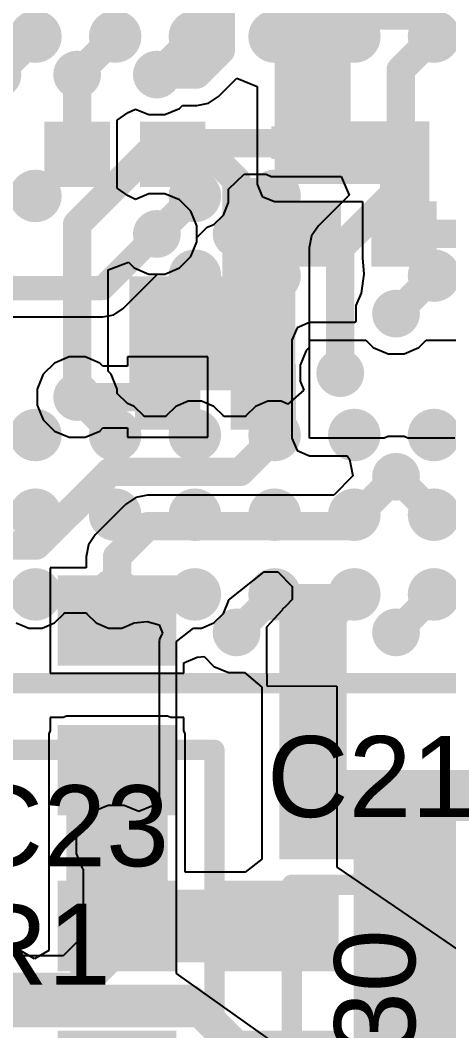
# Model space of a CAD drawing. Header units: millimetres. Extents: x -96 to 8, y -10 to 27.
# Drawn here: x -9.88 to -7.19, y 11.67 to 18.02 of the extents above; entities that cross this region are included whole.
import ezdxf

# ---------------------------------------------------------------- set-up
doc = ezdxf.new("R2010")
doc.units = ezdxf.units.MM
for name, color, linetype in [('BottomLayer', 5, 'Continuous'), ('BottomPaste', 16, 'Continuous'), ('BottomSolder', 6, 'Continuous'), ('TopLayer', 1, 'Continuous'), ('TopOverlay', 2, 'Continuous'), ('TopPaste', 8, 'Continuous'), ('TopSolder', 216, 'Continuous'), ('ViaHoleLayer', 16, 'Continuous')]:
    doc.layers.add(name, color=color, linetype=linetype)
doc.styles.add('Arial', font='', dxfattribs={"height": 0.2})
doc.styles.get('Arial').set_extended_font_data('Arial')

# ---------------------------------------------------------------- blocks, each defined once
blk = doc.blocks.new('82_VFBGA_8')
at = {"layer": 'TopLayer'}
h = blk.add_hatch(color=1, dxfattribs=at)
edge = h.paths.add_edge_path()
edge.add_arc((-2.25, 1.25), 0.11, 0, 360)
h = blk.add_hatch(color=1, dxfattribs=at)
edge = h.paths.add_edge_path()
edge.add_arc((-1.75, 1.25), 0.11, 0, 360)
h = blk.add_hatch(color=1, dxfattribs=at)
edge = h.paths.add_edge_path()
edge.add_arc((-1.25, 1.25), 0.11, 0, 360)
h = blk.add_hatch(color=1, dxfattribs=at)
edge = h.paths.add_edge_path()
edge.add_arc((0.25, 1.25), 0.11, 0, 360)
h = blk.add_hatch(color=1, dxfattribs=at)
edge = h.paths.add_edge_path()
edge.add_arc((1.25, 1.25), 0.11, 0, 360)
h = blk.add_hatch(color=1, dxfattribs=at)
edge = h.paths.add_edge_path()
edge.add_arc((-2.25, 0.75), 0.11, 0, 360)
h = blk.add_hatch(color=1, dxfattribs=at)
edge = h.paths.add_edge_path()
edge.add_arc((-1.75, 0.75), 0.11, 0, 360)
h = blk.add_hatch(color=1, dxfattribs=at)
edge = h.paths.add_edge_path()
edge.add_arc((-1.25, 0.75), 0.11, 0, 360)
h = blk.add_hatch(color=1, dxfattribs=at)
edge = h.paths.add_edge_path()
edge.add_arc((1.25, 0.75), 0.11, 0, 360)
h = blk.add_hatch(color=1, dxfattribs=at)
edge = h.paths.add_edge_path()
edge.add_arc((-2.25, 0.25), 0.11, 0, 360)
h = blk.add_hatch(color=1, dxfattribs=at)
edge = h.paths.add_edge_path()
edge.add_arc((-1.75, 0.25), 0.11, 0, 360)
h = blk.add_hatch(color=1, dxfattribs=at)
edge = h.paths.add_edge_path()
edge.add_arc((-1.25, 0.25), 0.11, 0, 360)
h = blk.add_hatch(color=1, dxfattribs=at)
edge = h.paths.add_edge_path()
edge.add_arc((-0.25, 0.25), 0.11, 0, 360)
h = blk.add_hatch(color=1, dxfattribs=at)
edge = h.paths.add_edge_path()
edge.add_arc((0.25, 0.25), 0.11, 0, 360)
h = blk.add_hatch(color=1, dxfattribs=at)
edge = h.paths.add_edge_path()
edge.add_arc((1.25, 0.25), 0.11, 0, 360)
h = blk.add_hatch(color=1, dxfattribs=at)
edge = h.paths.add_edge_path()
edge.add_arc((-2.25, -0.25), 0.11, 0, 360)
h = blk.add_hatch(color=1, dxfattribs=at)
edge = h.paths.add_edge_path()
edge.add_arc((-1.75, -0.25), 0.11, 0, 360)
h = blk.add_hatch(color=1, dxfattribs=at)
edge = h.paths.add_edge_path()
edge.add_arc((-1.25, -0.25), 0.11, 0, 360)
h = blk.add_hatch(color=1, dxfattribs=at)
edge = h.paths.add_edge_path()
edge.add_arc((-0.25, -0.25), 0.11, 0, 360)
h = blk.add_hatch(color=1, dxfattribs=at)
edge = h.paths.add_edge_path()
edge.add_arc((0.25, -0.25), 0.11, 0, 360)
h = blk.add_hatch(color=1, dxfattribs=at)
edge = h.paths.add_edge_path()
edge.add_arc((1.25, -0.25), 0.11, 0, 360)
h = blk.add_hatch(color=1, dxfattribs=at)
edge = h.paths.add_edge_path()
edge.add_arc((-2.25, -0.75), 0.11, 0, 360)
h = blk.add_hatch(color=1, dxfattribs=at)
edge = h.paths.add_edge_path()
edge.add_arc((-1.75, -0.75), 0.11, 0, 360)
h = blk.add_hatch(color=1, dxfattribs=at)
edge = h.paths.add_edge_path()
edge.add_arc((-1.25, -0.75), 0.11, 0, 360)
h = blk.add_hatch(color=1, dxfattribs=at)
edge = h.paths.add_edge_path()
edge.add_arc((1.25, -0.75), 0.11, 0, 360)
h = blk.add_hatch(color=1, dxfattribs=at)
edge = h.paths.add_edge_path()
edge.add_arc((-2.25, -1.25), 0.11, 0, 360)
h = blk.add_hatch(color=1, dxfattribs=at)
edge = h.paths.add_edge_path()
edge.add_arc((-1.75, -1.25), 0.11, 0, 360)
h = blk.add_hatch(color=1, dxfattribs=at)
edge = h.paths.add_edge_path()
edge.add_arc((-1.25, -1.25), 0.11, 0, 360)
h = blk.add_hatch(color=1, dxfattribs=at)
edge = h.paths.add_edge_path()
edge.add_arc((-0.25, -1.25), 0.11, 0, 360)
h = blk.add_hatch(color=1, dxfattribs=at)
edge = h.paths.add_edge_path()
edge.add_arc((1.25, -1.25), 0.11, 0, 360)
at = {"layer": 'TopPaste'}
h = blk.add_hatch(color=8, dxfattribs=at)
edge = h.paths.add_edge_path()
edge.add_arc((-2.25, 1.25), 0.11, 0, 360)
h = blk.add_hatch(color=8, dxfattribs=at)
edge = h.paths.add_edge_path()
edge.add_arc((-1.75, 1.25), 0.11, 0, 360)
h = blk.add_hatch(color=8, dxfattribs=at)
edge = h.paths.add_edge_path()
edge.add_arc((-1.25, 1.25), 0.11, 0, 360)
h = blk.add_hatch(color=8, dxfattribs=at)
edge = h.paths.add_edge_path()
edge.add_arc((0.25, 1.25), 0.11, 0, 360)
h = blk.add_hatch(color=8, dxfattribs=at)
edge = h.paths.add_edge_path()
edge.add_arc((1.25, 1.25), 0.11, 0, 360)
h = blk.add_hatch(color=8, dxfattribs=at)
edge = h.paths.add_edge_path()
edge.add_arc((-2.25, 0.75), 0.11, 0, 360)
h = blk.add_hatch(color=8, dxfattribs=at)
edge = h.paths.add_edge_path()
edge.add_arc((-1.75, 0.75), 0.11, 0, 360)
h = blk.add_hatch(color=8, dxfattribs=at)
edge = h.paths.add_edge_path()
edge.add_arc((-1.25, 0.75), 0.11, 0, 360)
h = blk.add_hatch(color=8, dxfattribs=at)
edge = h.paths.add_edge_path()
edge.add_arc((1.25, 0.75), 0.11, 0, 360)
h = blk.add_hatch(color=8, dxfattribs=at)
edge = h.paths.add_edge_path()
edge.add_arc((-2.25, 0.25), 0.11, 0, 360)
h = blk.add_hatch(color=8, dxfattribs=at)
edge = h.paths.add_edge_path()
edge.add_arc((-1.75, 0.25), 0.11, 0, 360)
h = blk.add_hatch(color=8, dxfattribs=at)
edge = h.paths.add_edge_path()
edge.add_arc((-1.25, 0.25), 0.11, 0, 360)
h = blk.add_hatch(color=8, dxfattribs=at)
edge = h.paths.add_edge_path()
edge.add_arc((-0.25, 0.25), 0.11, 0, 360)
h = blk.add_hatch(color=8, dxfattribs=at)
edge = h.paths.add_edge_path()
edge.add_arc((0.25, 0.25), 0.11, 0, 360)
h = blk.add_hatch(color=8, dxfattribs=at)
edge = h.paths.add_edge_path()
edge.add_arc((1.25, 0.25), 0.11, 0, 360)
h = blk.add_hatch(color=8, dxfattribs=at)
edge = h.paths.add_edge_path()
edge.add_arc((-2.25, -0.25), 0.11, 0, 360)
h = blk.add_hatch(color=8, dxfattribs=at)
edge = h.paths.add_edge_path()
edge.add_arc((-1.75, -0.25), 0.11, 0, 360)
h = blk.add_hatch(color=8, dxfattribs=at)
edge = h.paths.add_edge_path()
edge.add_arc((-1.25, -0.25), 0.11, 0, 360)
h = blk.add_hatch(color=8, dxfattribs=at)
edge = h.paths.add_edge_path()
edge.add_arc((-0.25, -0.25), 0.11, 0, 360)
h = blk.add_hatch(color=8, dxfattribs=at)
edge = h.paths.add_edge_path()
edge.add_arc((0.25, -0.25), 0.11, 0, 360)
h = blk.add_hatch(color=8, dxfattribs=at)
edge = h.paths.add_edge_path()
edge.add_arc((1.25, -0.25), 0.11, 0, 360)
h = blk.add_hatch(color=8, dxfattribs=at)
edge = h.paths.add_edge_path()
edge.add_arc((-2.25, -0.75), 0.11, 0, 360)
h = blk.add_hatch(color=8, dxfattribs=at)
edge = h.paths.add_edge_path()
edge.add_arc((-1.75, -0.75), 0.11, 0, 360)
h = blk.add_hatch(color=8, dxfattribs=at)
edge = h.paths.add_edge_path()
edge.add_arc((-1.25, -0.75), 0.11, 0, 360)
h = blk.add_hatch(color=8, dxfattribs=at)
edge = h.paths.add_edge_path()
edge.add_arc((1.25, -0.75), 0.11, 0, 360)
h = blk.add_hatch(color=8, dxfattribs=at)
edge = h.paths.add_edge_path()
edge.add_arc((-2.25, -1.25), 0.11, 0, 360)
h = blk.add_hatch(color=8, dxfattribs=at)
edge = h.paths.add_edge_path()
edge.add_arc((-1.75, -1.25), 0.11, 0, 360)
h = blk.add_hatch(color=8, dxfattribs=at)
edge = h.paths.add_edge_path()
edge.add_arc((-1.25, -1.25), 0.11, 0, 360)
h = blk.add_hatch(color=8, dxfattribs=at)
edge = h.paths.add_edge_path()
edge.add_arc((-0.25, -1.25), 0.11, 0, 360)
h = blk.add_hatch(color=8, dxfattribs=at)
edge = h.paths.add_edge_path()
edge.add_arc((1.25, -1.25), 0.11, 0, 360)
at = {"layer": 'TopSolder'}
h = blk.add_hatch(color=216, dxfattribs=at)
edge = h.paths.add_edge_path()
edge.add_arc((-2.25, 1.25), 0.165, 0, 360)
h = blk.add_hatch(color=216, dxfattribs=at)
edge = h.paths.add_edge_path()
edge.add_arc((-1.75, 1.25), 0.165, 0, 360)
h = blk.add_hatch(color=216, dxfattribs=at)
edge = h.paths.add_edge_path()
edge.add_arc((-1.25, 1.25), 0.165, 0, 360)
h = blk.add_hatch(color=216, dxfattribs=at)
edge = h.paths.add_edge_path()
edge.add_arc((0.25, 1.25), 0.165, 0, 360)
h = blk.add_hatch(color=216, dxfattribs=at)
edge = h.paths.add_edge_path()
edge.add_arc((1.25, 1.25), 0.165, 0, 360)
h = blk.add_hatch(color=216, dxfattribs=at)
edge = h.paths.add_edge_path()
edge.add_arc((-2.25, 0.75), 0.165, 0, 360)
h = blk.add_hatch(color=216, dxfattribs=at)
edge = h.paths.add_edge_path()
edge.add_arc((-1.75, 0.75), 0.165, 0, 360)
h = blk.add_hatch(color=216, dxfattribs=at)
edge = h.paths.add_edge_path()
edge.add_arc((-1.25, 0.75), 0.165, 0, 360)
h = blk.add_hatch(color=216, dxfattribs=at)
edge = h.paths.add_edge_path()
edge.add_arc((1.25, 0.75), 0.165, 0, 360)
h = blk.add_hatch(color=216, dxfattribs=at)
edge = h.paths.add_edge_path()
edge.add_arc((-2.25, 0.25), 0.165, 0, 360)
h = blk.add_hatch(color=216, dxfattribs=at)
edge = h.paths.add_edge_path()
edge.add_arc((-1.75, 0.25), 0.165, 0, 360)
h = blk.add_hatch(color=216, dxfattribs=at)
edge = h.paths.add_edge_path()
edge.add_arc((-1.25, 0.25), 0.165, 0, 360)
h = blk.add_hatch(color=216, dxfattribs=at)
edge = h.paths.add_edge_path()
edge.add_arc((-0.25, 0.25), 0.165, 0, 360)
h = blk.add_hatch(color=216, dxfattribs=at)
edge = h.paths.add_edge_path()
edge.add_arc((0.25, 0.25), 0.165, 0, 360)
h = blk.add_hatch(color=216, dxfattribs=at)
edge = h.paths.add_edge_path()
edge.add_arc((1.25, 0.25), 0.165, 0, 360)
h = blk.add_hatch(color=216, dxfattribs=at)
edge = h.paths.add_edge_path()
edge.add_arc((-2.25, -0.25), 0.165, 0, 360)
h = blk.add_hatch(color=216, dxfattribs=at)
edge = h.paths.add_edge_path()
edge.add_arc((-1.75, -0.25), 0.165, 0, 360)
h = blk.add_hatch(color=216, dxfattribs=at)
edge = h.paths.add_edge_path()
edge.add_arc((-1.25, -0.25), 0.165, 0, 360)
h = blk.add_hatch(color=216, dxfattribs=at)
edge = h.paths.add_edge_path()
edge.add_arc((-0.25, -0.25), 0.165, 0, 360)
h = blk.add_hatch(color=216, dxfattribs=at)
edge = h.paths.add_edge_path()
edge.add_arc((0.25, -0.25), 0.165, 0, 360)
h = blk.add_hatch(color=216, dxfattribs=at)
edge = h.paths.add_edge_path()
edge.add_arc((1.25, -0.25), 0.165, 0, 360)
h = blk.add_hatch(color=216, dxfattribs=at)
edge = h.paths.add_edge_path()
edge.add_arc((-2.25, -0.75), 0.165, 0, 360)
h = blk.add_hatch(color=216, dxfattribs=at)
edge = h.paths.add_edge_path()
edge.add_arc((-1.75, -0.75), 0.165, 0, 360)
h = blk.add_hatch(color=216, dxfattribs=at)
edge = h.paths.add_edge_path()
edge.add_arc((-1.25, -0.75), 0.165, 0, 360)
h = blk.add_hatch(color=216, dxfattribs=at)
edge = h.paths.add_edge_path()
edge.add_arc((1.25, -0.75), 0.165, 0, 360)
h = blk.add_hatch(color=216, dxfattribs=at)
edge = h.paths.add_edge_path()
edge.add_arc((-2.25, -1.25), 0.165, 0, 360)
h = blk.add_hatch(color=216, dxfattribs=at)
edge = h.paths.add_edge_path()
edge.add_arc((-1.75, -1.25), 0.165, 0, 360)
h = blk.add_hatch(color=216, dxfattribs=at)
edge = h.paths.add_edge_path()
edge.add_arc((-1.25, -1.25), 0.165, 0, 360)
h = blk.add_hatch(color=216, dxfattribs=at)
edge = h.paths.add_edge_path()
edge.add_arc((-0.25, -1.25), 0.165, 0, 360)
h = blk.add_hatch(color=216, dxfattribs=at)
edge = h.paths.add_edge_path()
edge.add_arc((1.25, -1.25), 0.165, 0, 360)
at = {"layer": 'TopOverlay', "const_width": 0.127}
blk.add_lwpolyline([(-2.8067, 2.8067), (-2.8067, -2.794)], dxfattribs=at)
blk = doc.blocks.new('S______B______0402_B_19')
at = {"layer": 'BottomLayer'}
for points in [[(-0.2413, 0.3175), (-0.2413, -0.3175), (-0.6985, -0.3175), (-0.6985, 0.3175)], [(0.6985, 0.3175), (0.6985, -0.3175), (0.2413, -0.3175), (0.2413, 0.3175)]]:
    blk.add_hatch(color=5, dxfattribs=at).paths.add_polyline_path(points)
at = {"layer": 'BottomPaste'}
for points in [[(-0.2413, 0.3175), (-0.2413, -0.3175), (-0.6985, -0.3175), (-0.6985, 0.3175)], [(0.6985, 0.3175), (0.6985, -0.3175), (0.2413, -0.3175), (0.2413, 0.3175)]]:
    blk.add_hatch(color=16, dxfattribs=at).paths.add_polyline_path(points)
at = {"layer": 'BottomSolder'}
for points in [[(-0.1863, 0.3725), (-0.1863, -0.3725), (-0.7535, -0.3725), (-0.7535, 0.3725)], [(0.7535, 0.3725), (0.7535, -0.3725), (0.1863, -0.3725), (0.1863, 0.3725)]]:
    blk.add_hatch(color=6, dxfattribs=at).paths.add_polyline_path(points)
blk = doc.blocks.new('S______B______0402_B_22')
at = {"layer": 'BottomLayer'}
for points in [[(-0.2413, 0.3175), (-0.2413, -0.3175), (-0.6985, -0.3175), (-0.6985, 0.3175)], [(0.6985, 0.3175), (0.6985, -0.3175), (0.2413, -0.3175), (0.2413, 0.3175)]]:
    blk.add_hatch(color=5, dxfattribs=at).paths.add_polyline_path(points)
at = {"layer": 'BottomPaste'}
for points in [[(-0.2413, 0.3175), (-0.2413, -0.3175), (-0.6985, -0.3175), (-0.6985, 0.3175)], [(0.6985, 0.3175), (0.6985, -0.3175), (0.2413, -0.3175), (0.2413, 0.3175)]]:
    blk.add_hatch(color=16, dxfattribs=at).paths.add_polyline_path(points)
at = {"layer": 'BottomSolder'}
for points in [[(-0.1863, 0.3725), (-0.1863, -0.3725), (-0.7535, -0.3725), (-0.7535, 0.3725)], [(0.7535, 0.3725), (0.7535, -0.3725), (0.1863, -0.3725), (0.1863, 0.3725)]]:
    blk.add_hatch(color=6, dxfattribs=at).paths.add_polyline_path(points)
blk = doc.blocks.new('S______B______0402_B_23')
at = {"layer": 'BottomLayer'}
for points in [[(-0.2413, 0.3175), (-0.2413, -0.3175), (-0.6985, -0.3175), (-0.6985, 0.3175)], [(0.6985, 0.3175), (0.6985, -0.3175), (0.2413, -0.3175), (0.2413, 0.3175)]]:
    blk.add_hatch(color=5, dxfattribs=at).paths.add_polyline_path(points)
at = {"layer": 'BottomPaste'}
for points in [[(-0.2413, 0.3175), (-0.2413, -0.3175), (-0.6985, -0.3175), (-0.6985, 0.3175)], [(0.6985, 0.3175), (0.6985, -0.3175), (0.2413, -0.3175), (0.2413, 0.3175)]]:
    blk.add_hatch(color=16, dxfattribs=at).paths.add_polyline_path(points)
at = {"layer": 'BottomSolder'}
for points in [[(-0.1863, 0.3725), (-0.1863, -0.3725), (-0.7535, -0.3725), (-0.7535, 0.3725)], [(0.7535, 0.3725), (0.7535, -0.3725), (0.1863, -0.3725), (0.1863, 0.3725)]]:
    blk.add_hatch(color=6, dxfattribs=at).paths.add_polyline_path(points)
blk = doc.blocks.new('C___0201_B_69')
at = {"layer": 'BottomLayer'}
for points in [[(-0.45, 0.15), (-0.15, 0.15), (-0.15, -0.15), (-0.45, -0.15)], [(0.15, 0.15), (0.45, 0.15), (0.45, -0.15), (0.15, -0.15)]]:
    blk.add_hatch(color=5, dxfattribs=at).paths.add_polyline_path(points)
at = {"layer": 'BottomPaste'}
for points in [[(-0.45, 0.15), (-0.15, 0.15), (-0.15, -0.15), (-0.45, -0.15)], [(0.15, 0.15), (0.45, 0.15), (0.45, -0.15), (0.15, -0.15)]]:
    blk.add_hatch(color=16, dxfattribs=at).paths.add_polyline_path(points)
at = {"layer": 'BottomSolder'}
for points in [[(-0.505, 0.205), (-0.095, 0.205), (-0.095, -0.205), (-0.505, -0.205)], [(0.095, 0.205), (0.505, 0.205), (0.505, -0.205), (0.095, -0.205)]]:
    blk.add_hatch(color=6, dxfattribs=at).paths.add_polyline_path(points)
blk = doc.blocks.new('C___0201_B_76')
at = {"layer": 'BottomLayer'}
for points in [[(-0.45, 0.15), (-0.15, 0.15), (-0.15, -0.15), (-0.45, -0.15)], [(0.15, 0.15), (0.45, 0.15), (0.45, -0.15), (0.15, -0.15)]]:
    blk.add_hatch(color=5, dxfattribs=at).paths.add_polyline_path(points)
at = {"layer": 'BottomPaste'}
for points in [[(-0.45, 0.15), (-0.15, 0.15), (-0.15, -0.15), (-0.45, -0.15)], [(0.15, 0.15), (0.45, 0.15), (0.45, -0.15), (0.15, -0.15)]]:
    blk.add_hatch(color=16, dxfattribs=at).paths.add_polyline_path(points)
at = {"layer": 'BottomSolder'}
for points in [[(-0.505, 0.205), (-0.095, 0.205), (-0.095, -0.205), (-0.505, -0.205)], [(0.095, 0.205), (0.505, 0.205), (0.505, -0.205), (0.095, -0.205)]]:
    blk.add_hatch(color=6, dxfattribs=at).paths.add_polyline_path(points)
blk = doc.blocks.new('C___0201_B_78')
at = {"layer": 'BottomLayer'}
for points in [[(-0.45, 0.15), (-0.15, 0.15), (-0.15, -0.15), (-0.45, -0.15)], [(0.15, 0.15), (0.45, 0.15), (0.45, -0.15), (0.15, -0.15)]]:
    blk.add_hatch(color=5, dxfattribs=at).paths.add_polyline_path(points)
at = {"layer": 'BottomPaste'}
for points in [[(-0.45, 0.15), (-0.15, 0.15), (-0.15, -0.15), (-0.45, -0.15)], [(0.15, 0.15), (0.45, 0.15), (0.45, -0.15), (0.15, -0.15)]]:
    blk.add_hatch(color=16, dxfattribs=at).paths.add_polyline_path(points)
at = {"layer": 'BottomSolder'}
for points in [[(-0.505, 0.205), (-0.095, 0.205), (-0.095, -0.205), (-0.505, -0.205)], [(0.095, 0.205), (0.505, 0.205), (0.505, -0.205), (0.095, -0.205)]]:
    blk.add_hatch(color=6, dxfattribs=at).paths.add_polyline_path(points)

msp = doc.modelspace()

# ---------------------------------------------------------------- hatches: boundary and pattern name
at = {"layer": 'BottomLayer'}
for points in [[(-7.7416, 17.9566), (-7.3094, 17.9566), (-7.3094, 18.8453), (-7.7416, 18.8453)], [(-8.2846, 17.9566), (-7.3094, 17.9566), (-7.3094, 18.4083), (-8.2846, 18.4083)], [(-8.2846, 16.9873), (-7.8077, 16.9873), (-7.8077, 18.4083), (-8.2846, 18.4083)], [(-8.2846, 16.9873), (-7.3133, 16.9873), (-7.3133, 17.3807), (-8.2846, 17.3807)], [(-7.6224, 16.5241), (-7.3133, 16.5241), (-7.3133, 17.2936), (-7.6224, 17.2936)], [(-8.255, 12.7508), (-7.8333, 12.7508), (-7.8333, 14.478), (-8.255, 14.478)], [(-9.5902, 12.1031), (-8.9552, 12.1031), (-8.9552, 13.5382), (-9.5902, 13.5382)], [(-8.255, 12.7508), (-6.858, 12.7508), (-6.858, 13.3096), (-8.255, 13.3096)], [(-7.7881, 11.1675), (-6.858, 11.1675), (-6.858, 13.3096), (-7.7881, 13.3096)], [(-9.5902, 12.1031), (-7.9375, 12.1031), (-7.9375, 12.5603), (-9.5902, 12.5603)]]:
    msp.add_hatch(color=5, dxfattribs=at).paths.add_polyline_path(points)
h = msp.add_hatch(color=5, dxfattribs=at)
edge = h.paths.add_edge_path()
edge.add_arc((-10.0227, 17.6741), 0.15, 0, 360)
h = msp.add_hatch(color=5, dxfattribs=at)
edge = h.paths.add_edge_path()
edge.add_arc((-9.5227, 17.6741), 0.15, 0, 360)
h = msp.add_hatch(color=5, dxfattribs=at)
edge = h.paths.add_edge_path()
edge.add_arc((-9.0227, 17.6741), 0.15, 0, 360)
h = msp.add_hatch(color=5, dxfattribs=at)
edge = h.paths.add_edge_path()
edge.add_arc((-8.0227, 17.6741), 0.15, 0, 360)
h = msp.add_hatch(color=5, dxfattribs=at)
edge = h.paths.add_edge_path()
edge.add_arc((-9.0227, 16.6741), 0.15, 0, 360)
h = msp.add_hatch(color=5, dxfattribs=at)
edge = h.paths.add_edge_path()
edge.add_arc((-8.5227, 16.6741), 0.15, 0, 360)
h = msp.add_hatch(color=5, dxfattribs=at)
edge = h.paths.add_edge_path()
edge.add_arc((-9.0227, 16.1741), 0.15, 0, 360)
h = msp.add_hatch(color=5, dxfattribs=at)
edge = h.paths.add_edge_path()
edge.add_arc((-8.5227, 16.1741), 0.15, 0, 360)
h = msp.add_hatch(color=5, dxfattribs=at)
edge = h.paths.add_edge_path()
edge.add_arc((-7.5227, 16.1741), 0.15, 0, 360)
h = msp.add_hatch(color=5, dxfattribs=at)
edge = h.paths.add_edge_path()
edge.add_arc((-7.8727, 15.8007), 0.15, 0, 360)
h = msp.add_hatch(color=5, dxfattribs=at)
edge = h.paths.add_edge_path()
edge.add_arc((-9.5227, 15.6507), 0.15, 0, 360)
h = msp.add_hatch(color=5, dxfattribs=at)
edge = h.paths.add_edge_path()
edge.add_arc((-7.5227, 15.1507), 0.15, 0, 360)
h = msp.add_hatch(color=5, dxfattribs=at)
edge = h.paths.add_edge_path()
edge.add_arc((-8.5227, 14.1741), 0.15, 0, 360)
h = msp.add_hatch(color=5, dxfattribs=at)
edge = h.paths.add_edge_path()
edge.add_arc((-8.0227, 14.1741), 0.15, 0, 360)
h = msp.add_hatch(color=5, dxfattribs=at)
edge = h.paths.add_edge_path()
edge.add_arc((-7.5227, 14.1741), 0.15, 0, 360)
h = msp.add_hatch(color=5, dxfattribs=at)
edge = h.paths.add_edge_path()
edge.add_arc((-9.2782, 12.8369), 0.15, 0, 360)
at = {"layer": 'TopLayer'}
h = msp.add_hatch(color=1, dxfattribs=at)
edge = h.paths.add_edge_path()
edge.add_arc((-10.0227, 17.6741), 0.15, 0, 360)
h = msp.add_hatch(color=1, dxfattribs=at)
edge = h.paths.add_edge_path()
edge.add_arc((-9.5227, 17.6741), 0.15, 0, 360)
h = msp.add_hatch(color=1, dxfattribs=at)
edge = h.paths.add_edge_path()
edge.add_arc((-9.0227, 17.6741), 0.15, 0, 360)
h = msp.add_hatch(color=1, dxfattribs=at)
edge = h.paths.add_edge_path()
edge.add_arc((-8.0227, 17.6741), 0.15, 0, 360)
for points in [[(-8.3058, 17.145), (-7.4168, 17.145), (-7.4168, 17.3482), (-8.3058, 17.3482)], [(-8.5669, 15.6932), (-8.1534, 15.6932), (-8.1534, 17.0242), (-8.5669, 17.0242)], [(-9.1948, 15.6932), (-8.1534, 15.6932), (-8.1534, 16.4084), (-9.1948, 16.4084)]]:
    msp.add_hatch(color=1, dxfattribs=at).paths.add_polyline_path(points)
h = msp.add_hatch(color=1, dxfattribs=at)
edge = h.paths.add_edge_path()
edge.add_arc((-9.0227, 16.6741), 0.15, 0, 360)
h = msp.add_hatch(color=1, dxfattribs=at)
edge = h.paths.add_edge_path()
edge.add_arc((-8.5227, 16.6741), 0.15, 0, 360)
h = msp.add_hatch(color=1, dxfattribs=at)
edge = h.paths.add_edge_path()
edge.add_arc((-9.0227, 16.1741), 0.15, 0, 360)
h = msp.add_hatch(color=1, dxfattribs=at)
edge = h.paths.add_edge_path()
edge.add_arc((-8.5227, 16.1741), 0.15, 0, 360)
h = msp.add_hatch(color=1, dxfattribs=at)
edge = h.paths.add_edge_path()
edge.add_arc((-7.5227, 16.1741), 0.15, 0, 360)
h = msp.add_hatch(color=1, dxfattribs=at)
edge = h.paths.add_edge_path()
edge.add_arc((-7.8727, 15.8007), 0.15, 0, 360)
h = msp.add_hatch(color=1, dxfattribs=at)
edge = h.paths.add_edge_path()
edge.add_arc((-9.5227, 15.6507), 0.15, 0, 360)
h = msp.add_hatch(color=1, dxfattribs=at)
edge = h.paths.add_edge_path()
edge.add_arc((-7.5227, 15.1507), 0.15, 0, 360)
h = msp.add_hatch(color=1, dxfattribs=at)
edge = h.paths.add_edge_path()
edge.add_arc((-8.5227, 14.1741), 0.15, 0, 360)
h = msp.add_hatch(color=1, dxfattribs=at)
edge = h.paths.add_edge_path()
edge.add_arc((-8.0227, 14.1741), 0.15, 0, 360)
h = msp.add_hatch(color=1, dxfattribs=at)
edge = h.paths.add_edge_path()
edge.add_arc((-7.5227, 14.1741), 0.15, 0, 360)
h = msp.add_hatch(color=1, dxfattribs=at)
edge = h.paths.add_edge_path()
edge.add_arc((-9.2782, 12.8369), 0.15, 0, 360)
at = {"layer": 'ViaHoleLayer'}
h = msp.add_hatch(color=16, dxfattribs=at)
edge = h.paths.add_edge_path()
edge.add_arc((-9.5227, 17.6741), 0.075, 0, 360)
h = msp.add_hatch(color=16, dxfattribs=at)
edge = h.paths.add_edge_path()
edge.add_arc((-9.0227, 17.6741), 0.075, 0, 360)
h = msp.add_hatch(color=16, dxfattribs=at)
edge = h.paths.add_edge_path()
edge.add_arc((-8.0227, 17.6741), 0.075, 0, 360)
h = msp.add_hatch(color=16, dxfattribs=at)
edge = h.paths.add_edge_path()
edge.add_arc((-9.0227, 16.6741), 0.075, 0, 360)
h = msp.add_hatch(color=16, dxfattribs=at)
edge = h.paths.add_edge_path()
edge.add_arc((-8.5227, 16.6741), 0.075, 0, 360)
h = msp.add_hatch(color=16, dxfattribs=at)
edge = h.paths.add_edge_path()
edge.add_arc((-9.0227, 16.1741), 0.075, 0, 360)
h = msp.add_hatch(color=16, dxfattribs=at)
edge = h.paths.add_edge_path()
edge.add_arc((-8.5227, 16.1741), 0.075, 0, 360)
h = msp.add_hatch(color=16, dxfattribs=at)
edge = h.paths.add_edge_path()
edge.add_arc((-7.5227, 16.1741), 0.075, 0, 360)
h = msp.add_hatch(color=16, dxfattribs=at)
edge = h.paths.add_edge_path()
edge.add_arc((-7.8727, 15.8007), 0.075, 0, 360)
h = msp.add_hatch(color=16, dxfattribs=at)
edge = h.paths.add_edge_path()
edge.add_arc((-9.5227, 15.6507), 0.075, 0, 360)
h = msp.add_hatch(color=16, dxfattribs=at)
edge = h.paths.add_edge_path()
edge.add_arc((-7.5227, 15.1507), 0.075, 0, 360)
h = msp.add_hatch(color=16, dxfattribs=at)
edge = h.paths.add_edge_path()
edge.add_arc((-8.5227, 14.1741), 0.075, 0, 360)
h = msp.add_hatch(color=16, dxfattribs=at)
edge = h.paths.add_edge_path()
edge.add_arc((-8.0227, 14.1741), 0.075, 0, 360)
h = msp.add_hatch(color=16, dxfattribs=at)
edge = h.paths.add_edge_path()
edge.add_arc((-7.5227, 14.1741), 0.075, 0, 360)
h = msp.add_hatch(color=16, dxfattribs=at)
edge = h.paths.add_edge_path()
edge.add_arc((-9.2782, 12.8369), 0.075, 0, 360)

# ---------------------------------------------------------------- linework, layer by layer
at = {"layer": 'BottomLayer'}
for p, q in [((-8.6353, 17.5368), (-8.5216, 17.6505)), ((-8.5216, 17.6505), (-8.3946, 17.5983)), ((-8.3946, 17.5983), (-8.3946, 16.9873)), ((-8.6984, 17.4947), (-8.6353, 17.5368)), ((-9.2019, 17.4353), (-9.1573, 17.4575)), ((-9.1573, 17.4575), (-9.0727, 17.4225)), ((-8.9726, 17.4225), (-8.8802, 17.4608)), ((-8.8802, 17.4608), (-8.8611, 17.4799)), ((-8.8611, 17.4799), (-8.7727, 17.4799)), ((-8.7727, 17.4799), (-8.6984, 17.4947)), ((-9.2711, 17.3871), (-9.2019, 17.4353)), ((-9.2711, 16.9611), (-9.2711, 17.3871)), ((-9.0727, 17.4225), (-8.9726, 17.4225)), ((-9.2019, 16.913), (-9.2711, 16.9611)), ((-8.3946, 16.9873), (-8.3624, 16.9096)), ((-9.1573, 16.8907), (-9.2019, 16.913)), ((-9.0727, 16.9257), (-9.1573, 16.8907)), ((-8.9726, 16.9257), (-9.0727, 16.9257)), ((-8.8802, 16.8874), (-8.9726, 16.9257)), ((-8.8094, 16.8166), (-8.8802, 16.8874)), ((-8.3624, 16.9096), (-8.2846, 16.8774)), ((-8.2846, 16.8774), (-7.7324, 16.8774)), ((-7.7324, 16.8774), (-7.7324, 16.547)), ((-8.7711, 16.7242), (-8.8094, 16.8166)), ((-8.7711, 16.6241), (-8.7711, 16.7242)), ((-8.8094, 16.5316), (-8.7711, 16.6241)), ((-8.8802, 16.4608), (-8.8094, 16.5316)), ((-7.7324, 16.547), (-7.7324, 16.5241)), ((-7.7324, 16.5241), (-7.724, 16.4225)), ((-9.234, 16.2065), (-9.0179, 16.4225)), ((-9.0179, 16.4225), (-8.9726, 16.4225)), ((-8.9726, 16.4225), (-8.8802, 16.4608)), ((-7.724, 16.4225), (-7.7417, 16.3028)), ((-7.7417, 16.3028), (-7.7743, 16.2242)), ((-9.2928, 16.1672), (-9.234, 16.2065)), ((-7.7743, 16.2242), (-7.7743, 16.1241)), ((-10.192, 16.1534), (-9.3622, 16.1534)), ((-9.3622, 16.1534), (-9.2928, 16.1672)), ((-8.0657, 16.1175), (-8.1435, 16.0853)), ((-7.7787, 16.1175), (-8.0657, 16.1175)), ((-7.7743, 16.1241), (-7.7787, 16.1175)), ((-8.1435, 16.0853), (-8.1757, 16.0075)), ((-8.1757, 16.0075), (-8.1757, 15.3924)), ((-8.0657, 15.3924), (-8.0657, 16.0075)), ((-8.0657, 16.0075), (-7.7119, 16.0075)), ((-7.7119, 16.0075), (-7.6652, 15.9608)), ((-7.3802, 15.9608), (-7.3335, 16.0075)), ((-7.3335, 16.0075), (-6.1976, 16.0075)), ((-7.6652, 15.9608), (-7.5727, 15.9225)), ((-7.5727, 15.9225), (-7.4726, 15.9225)), ((-7.4726, 15.9225), (-7.3802, 15.9608)), ((-9.6652, 15.864), (-9.736, 15.7932)), ((-9.5727, 15.9023), (-9.6652, 15.864)), ((-9.4726, 15.9023), (-9.5727, 15.9023)), ((-9.3802, 15.864), (-9.4726, 15.9023)), ((-9.3611, 15.8449), (-9.3802, 15.864)), ((-8.7036, 15.9023), (-9.2068, 15.9023)), ((-9.2068, 15.9023), (-9.2068, 15.8449)), ((-8.7036, 15.3991), (-8.7036, 15.9023)), ((-9.736, 15.7932), (-9.7743, 15.7007)), ((-9.2068, 15.8449), (-9.3611, 15.8449)), ((-9.7743, 15.7007), (-9.7743, 15.6006)), ((-9.7743, 15.6006), (-9.736, 15.5082)), ((-9.736, 15.5082), (-9.6652, 15.4374)), ((-9.6652, 15.4374), (-9.5727, 15.3991)), ((-9.4726, 15.3991), (-9.3802, 15.4374)), ((-9.3802, 15.4374), (-9.3611, 15.4565)), ((-9.3611, 15.4565), (-9.2068, 15.4565)), ((-9.2068, 15.4565), (-9.2068, 15.3991)), ((-9.5727, 15.3991), (-9.4726, 15.3991)), ((-9.2068, 15.3991), (-8.7036, 15.3991)), ((-8.1757, 15.3924), (-8.1435, 15.3146)), ((-7.5966, 15.3924), (-8.0657, 15.3924)), ((-7.5727, 15.4023), (-7.5966, 15.3924)), ((-7.4726, 15.4023), (-7.5727, 15.4023)), ((-7.4488, 15.3924), (-7.4726, 15.4023)), ((-7.1532, 15.3924), (-7.4488, 15.3924)), ((-8.1435, 15.3146), (-8.0657, 15.2824)), ((-8.0657, 15.2824), (-7.8289, 15.2824)), ((-7.8289, 15.2824), (-7.814, 15.2602)), ((-7.814, 15.2602), (-7.7926, 15.1554)), ((-7.7926, 15.1554), (-7.9137, 15.0343)), ((-9.0811, 15.0343), (-9.1554, 15.0195)), ((-7.9137, 15.0343), (-9.0811, 15.0343)), ((-9.2184, 14.9774), (-9.41, 14.7858)), ((-9.1554, 15.0195), (-9.2184, 14.9774)), ((-9.41, 14.7858), (-9.4521, 14.7228)), ((-9.4521, 14.7228), (-9.4669, 14.6485)), ((-9.4669, 14.6485), (-9.4669, 14.5796)), ((-9.4669, 14.5796), (-9.6918, 14.5796)), ((-9.6918, 14.5796), (-9.6918, 13.9192)), ((-8.8536, 13.9836), (-8.7702, 14.0176)), ((-8.7702, 14.0176), (-8.7266, 14.0222)), ((-8.7266, 14.0222), (-8.6652, 13.9608)), ((-8.8536, 13.9192), (-8.8536, 13.9836)), ((-8.6652, 13.9608), (-8.5727, 13.9225)), ((-9.6918, 13.9192), (-8.8536, 13.9192)), ((-8.5727, 13.9225), (-8.4726, 13.9225)), ((-8.4726, 13.9225), (-8.365, 13.8296)), ((-8.365, 13.8296), (-8.365, 12.7508)), ((-9.6104, 13.6398), (-9.6918, 13.6398)), ((-9.6918, 13.6398), (-9.6918, 13.5584)), ((-9.5902, 13.6482), (-9.6104, 13.6398)), ((-8.9552, 13.6482), (-9.5902, 13.6482)), ((-8.935, 13.6398), (-8.9552, 13.6482)), ((-8.8536, 13.6398), (-8.935, 13.6398)), ((-8.8536, 13.5584), (-8.8536, 13.6398)), ((-9.6918, 13.5584), (-9.7002, 13.5382)), ((-9.7002, 13.5382), (-9.7002, 12.1773)), ((-8.8452, 13.5382), (-8.8536, 13.5584)), ((-8.8452, 12.6703), (-8.8452, 13.5382)), ((-8.365, 12.7508), (-8.4691, 12.6703)), ((-8.4691, 12.6703), (-8.8452, 12.6703)), ((-9.7905, 12.1251), (-9.8809, 12.1773)), ((-9.7002, 12.1773), (-9.7905, 12.1251))]:
    msp.add_line(p, q, dxfattribs=at)
for points, const_width in [([(-8.622, 17.8248), (-8.622, 18.2735)], 0.1778), ([(-8.0214, 17.6754), (-8.0214, 18.1754)], 0.1778), ([(-8.7727, 17.6741), (-8.622, 17.8248)], 0.1778), ([(-9.5227, 17.1741), (-9.5227, 17.6741)], 0.1778), ([(-9.0227, 17.6741), (-8.7727, 17.6741)], 0.1778), ([(-8.0227, 17.6741), (-8.0214, 17.6754)], 0.1778), ([(-8.9227, 17.1741), (-8.8798, 17.1313)], 0.1778), ([(-8.8798, 17.1313), (-8.644, 17.1313)], 0.1778), ([(-8.644, 17.1313), (-8.5227, 17.01)], 0.1778), ([(-8.5227, 16.6741), (-8.5227, 17.01)], 0.1778), ([(-7.5275, 16.7292), (-7.4724, 16.6741)], 0.1778), ([(-9.3622, 16.3346), (-9.0227, 16.6741)], 0.1524), ([(-8.5227, 16.1741), (-8.5227, 16.6741)], 0.1778), ([(-8.5227, 16.6741), (-8.0724, 16.6741)], 0.1778), ([(-7.4724, 16.6741), (-7.0227, 16.6741)], 0.1778), ([(-10.192, 16.3346), (-9.3622, 16.3346)], 0.1524), ([(-9.0227, 16.1741), (-8.5227, 16.1741)], 0.1778), ([(-8.5227, 16.1741), (-8.3552, 16.0066)], 0.1778), ([(-8.3552, 15.325), (-8.3552, 16.0066)], 0.1778), ([(-9.5227, 15.6507), (-8.9552, 15.6507)], 0.1778), ([(-8.499, 15.1811), (-8.3552, 15.325)], 0.1778), ([(-9.7783, 14.7189), (-9.316, 15.1811)], 0.1778), ([(-9.316, 15.1811), (-8.499, 15.1811)], 0.1778), ([(-7.8333, 14.8401), (-7.5227, 15.1507)], 0.1778), ([(-9.2727, 14.6485), (-9.0811, 14.8401)], 0.1778), ([(-9.0811, 14.8401), (-7.8333, 14.8401)], 0.1778), ([(-10.9808, 14.7189), (-9.7783, 14.7189)], 0.1778), ([(-9.2727, 14.2494), (-9.2727, 14.6485)], 0.1778), ([(-10.7232, 11.8618), (-8.8138, 11.8618)], 0.2032), ([(-8.8138, 11.8618), (-8.3439, 11.3919)], 0.2032)]:
    msp.add_lwpolyline(points, dxfattribs=dict(at, const_width=const_width))
for points, const_width in [([(-8.6665, 17.8248, 1), (-8.5776, 17.8248, 1)], 0.0889), ([(-8.6665, 17.8248, 1), (-8.5776, 17.8248, 1)], 0.0889), ([(-9.5671, 17.6741, 1), (-9.4782, 17.6741, 1)], 0.0889), ([(-9.0671, 17.6741, 1), (-8.9782, 17.6741, 1)], 0.0889), ([(-8.8171, 17.6741, 1), (-8.7282, 17.6741, 1)], 0.0889), ([(-8.8171, 17.6741, 1), (-8.7282, 17.6741, 1)], 0.0889), ([(-8.0671, 17.6741, 1), (-7.9782, 17.6741, 1)], 0.0889), ([(-8.0658, 17.6754, 1), (-7.9769, 17.6754, 1)], 0.0889), ([(-8.0658, 17.6754, 1), (-7.9769, 17.6754, 1)], 0.0889), ([(-9.5671, 17.1741, 1), (-9.4782, 17.1741, 1)], 0.0889), ([(-8.9671, 17.1741, 1), (-8.8782, 17.1741, 1)], 0.0889), ([(-8.9243, 17.1313, 1), (-8.8354, 17.1313, 1)], 0.0889), ([(-8.9243, 17.1313, 1), (-8.8354, 17.1313, 1)], 0.0889), ([(-8.6884, 17.1313, 1), (-8.5995, 17.1313, 1)], 0.0889), ([(-8.6884, 17.1313, 1), (-8.5995, 17.1313, 1)], 0.0889), ([(-8.5671, 17.01, 1), (-8.4782, 17.01, 1)], 0.0889), ([(-8.5671, 17.01, 1), (-8.4782, 17.01, 1)], 0.0889), ([(-7.572, 16.7292, 1), (-7.4831, 16.7292, 1)], 0.0889), ([(-9.0608, 16.6741, 1), (-8.9846, 16.6741, 1)], 0.0762), ([(-8.5671, 16.6741, 1), (-8.4782, 16.6741, 1)], 0.0889), ([(-8.5671, 16.6741, 1), (-8.4782, 16.6741, 1)], 0.0889), ([(-8.5671, 16.6741, 1), (-8.4782, 16.6741, 1)], 0.0889), ([(-8.1168, 16.6741, 1), (-8.0279, 16.6741, 1)], 0.0889), ([(-7.5169, 16.6741, 1), (-7.428, 16.6741, 1)], 0.0889), ([(-7.5169, 16.6741, 1), (-7.428, 16.6741, 1)], 0.0889), ([(-9.4003, 16.3346, 1), (-9.3241, 16.3346, 1)], 0.0762), ([(-9.4003, 16.3346, 1), (-9.3241, 16.3346, 1)], 0.0762), ([(-9.0671, 16.1741, 1), (-8.9782, 16.1741, 1)], 0.0889), ([(-8.5671, 16.1741, 1), (-8.4782, 16.1741, 1)], 0.0889), ([(-8.5671, 16.1741, 1), (-8.4782, 16.1741, 1)], 0.0889), ([(-8.5671, 16.1741, 1), (-8.4782, 16.1741, 1)], 0.0889), ([(-8.3996, 16.0066, 1), (-8.3107, 16.0066, 1)], 0.0889), ([(-8.3996, 16.0066, 1), (-8.3107, 16.0066, 1)], 0.0889), ([(-9.5671, 15.6507, 1), (-9.4782, 15.6507, 1)], 0.0889), ([(-8.9996, 15.6507, 1), (-8.9107, 15.6507, 1)], 0.0889), ([(-8.3996, 15.325, 1), (-8.3107, 15.325, 1)], 0.0889), ([(-8.3996, 15.325, 1), (-8.3107, 15.325, 1)], 0.0889), ([(-9.3605, 15.1811, 1), (-9.2716, 15.1811, 1)], 0.0889), ([(-9.3605, 15.1811, 1), (-9.2716, 15.1811, 1)], 0.0889), ([(-8.5435, 15.1811, 1), (-8.4546, 15.1811, 1)], 0.0889), ([(-8.5435, 15.1811, 1), (-8.4546, 15.1811, 1)], 0.0889), ([(-7.5671, 15.1507, 1), (-7.4782, 15.1507, 1)], 0.0889), ([(-9.1255, 14.8401, 1), (-9.0366, 14.8401, 1)], 0.0889), ([(-9.1255, 14.8401, 1), (-9.0366, 14.8401, 1)], 0.0889), ([(-7.8777, 14.8401, 1), (-7.7888, 14.8401, 1)], 0.0889), ([(-7.8777, 14.8401, 1), (-7.7888, 14.8401, 1)], 0.0889), ([(-9.8227, 14.7189, 1), (-9.7338, 14.7189, 1)], 0.0889), ([(-9.8227, 14.7189, 1), (-9.7338, 14.7189, 1)], 0.0889), ([(-9.3171, 14.6485, 1), (-9.2282, 14.6485, 1)], 0.0889), ([(-9.3171, 14.6485, 1), (-9.2282, 14.6485, 1)], 0.0889), ([(-9.3171, 14.2494, 1), (-9.2282, 14.2494, 1)], 0.0889), ([(-8.8646, 11.8618, 1), (-8.763, 11.8618, 1)], 0.1016), ([(-8.8646, 11.8618, 1), (-8.763, 11.8618, 1)], 0.1016)]:
    msp.add_lwpolyline(points, format="xyb", close=True, dxfattribs=dict(at, const_width=const_width))
at = {"layer": 'TopLayer'}
for p, q in [((-8.5728, 16.9545), (-8.4742, 17.0483)), ((-8.4742, 17.0483), (-8.3379, 17.0483)), ((-8.3379, 17.0483), (-8.3058, 17.035)), ((-8.3058, 17.035), (-7.8658, 17.035)), ((-7.8658, 17.035), (-7.8172, 16.9177)), ((-8.5728, 16.8703), (-8.5728, 16.9545)), ((-8.605, 16.7925), (-8.5728, 16.8703)), ((-7.8172, 16.9177), (-8.01, 16.7249)), ((-8.6645, 16.733), (-8.605, 16.7925)), ((-8.7711, 16.651), (-8.7065, 16.7156)), ((-8.7065, 16.7156), (-8.6645, 16.733)), ((-8.01, 16.7249), (-8.0521, 16.6618)), ((-8.8094, 16.5316), (-8.7711, 16.6241)), ((-8.7711, 16.6241), (-8.7711, 16.651)), ((-8.0521, 16.6618), (-8.0669, 16.5875)), ((-8.0669, 16.5875), (-8.0669, 15.9623)), ((-9.3285, 16.4482), (-9.2015, 16.4971)), ((-9.2015, 16.4971), (-9.1652, 16.4608)), ((-8.8802, 16.4608), (-8.8094, 16.5316)), ((-9.3285, 15.8123), (-9.3285, 16.4482)), ((-9.1652, 16.4608), (-9.0727, 16.4225)), ((-9.0727, 16.4225), (-8.9726, 16.4225)), ((-8.9726, 16.4225), (-8.8802, 16.4608)), ((-8.086, 15.9432), (-8.1243, 15.8507)), ((-8.0669, 15.9623), (-8.086, 15.9432)), ((-9.3094, 15.7932), (-9.3285, 15.8123)), ((-9.2711, 15.7007), (-9.3094, 15.7932)), ((-8.1243, 15.8507), (-8.1243, 15.7506)), ((-8.1243, 15.7506), (-8.1008, 15.694)), ((-9.2711, 15.6738), (-9.2711, 15.7007)), ((-9.2065, 15.6092), (-9.2711, 15.6738)), ((-8.1008, 15.694), (-8.2004, 15.6066)), ((-9.1645, 15.5918), (-9.2065, 15.6092)), ((-8.8265, 15.624), (-8.9043, 15.5918)), ((-8.7423, 15.624), (-8.8265, 15.624)), ((-8.6645, 15.5918), (-8.7423, 15.624)), ((-8.3265, 15.624), (-8.4043, 15.5918)), ((-8.2423, 15.624), (-8.3265, 15.624)), ((-8.2004, 15.6066), (-8.2423, 15.624)), ((-9.105, 15.5323), (-9.1645, 15.5918)), ((-8.9043, 15.5918), (-8.9638, 15.5323)), ((-8.605, 15.5323), (-8.6645, 15.5918)), ((-8.4043, 15.5918), (-8.4638, 15.5323)), ((-9.1031, 15.5277), (-9.105, 15.5323)), ((-8.9657, 15.5277), (-9.1031, 15.5277)), ((-8.9638, 15.5323), (-8.9657, 15.5277)), ((-8.6031, 15.5277), (-8.605, 15.5323)), ((-8.4657, 15.5277), (-8.6031, 15.5277)), ((-8.4638, 15.5323), (-8.4657, 15.5277)), ((-8.5728, 14.376), (-8.35, 14.5533)), ((-8.35, 14.5533), (-8.2631, 14.5533)), ((-8.2631, 14.5533), (-8.174, 14.4629)), ((-8.174, 14.4629), (-8.1751, 14.3809)), ((-8.605, 14.2925), (-8.5728, 14.3703)), ((-8.5728, 14.3703), (-8.5728, 14.376)), ((-8.2121, 14.3405), (-8.236, 14.3166)), ((-8.1751, 14.3809), (-8.2121, 14.3405)), ((-9.6645, 14.233), (-9.605, 14.2925)), ((-9.605, 14.2925), (-9.6031, 14.2971)), ((-9.6031, 14.2971), (-9.4657, 14.2971)), ((-9.4657, 14.2971), (-9.4638, 14.2925)), ((-9.4638, 14.2925), (-9.4043, 14.233)), ((-8.6645, 14.233), (-8.605, 14.2925)), ((-8.2376, 14.3127), (-8.3355, 14.2059)), ((-8.236, 14.3166), (-8.2376, 14.3127)), ((-9.9043, 14.233), (-9.8265, 14.2008)), ((-9.7423, 14.2008), (-9.6645, 14.233)), ((-9.4043, 14.233), (-9.3265, 14.2008)), ((-9.2423, 14.2008), (-9.1645, 14.233)), ((-9.1645, 14.233), (-9.0843, 14.2433)), ((-9.0843, 14.2433), (-9.0079, 14.2204)), ((-9.0079, 14.2204), (-8.987, 14.1701)), ((-8.7423, 14.2008), (-8.6645, 14.233)), ((-8.3355, 14.2059), (-8.3355, 13.9897)), ((-9.8265, 14.2008), (-9.7423, 14.2008)), ((-9.3265, 14.2008), (-9.2423, 14.2008)), ((-8.991, 14.1602), (-9.0086, 14.1285)), ((-8.987, 14.1701), (-8.991, 14.1602)), ((-8.8994, 14.116), (-8.7929, 14.2008)), ((-8.7929, 14.2008), (-8.7423, 14.2008)), ((-9.0068, 14.1221), (-9.0093, 14.116)), ((-9.0093, 14.116), (-9.0093, 13.1035)), ((-9.0086, 14.1285), (-9.0068, 14.1221)), ((-8.8994, 12.0338), (-8.8994, 14.116)), ((-8.3355, 13.9897), (-8.333, 13.8394)), ((-8.333, 13.8394), (-7.8948, 13.8374)), ((-7.8948, 13.8374), (-7.8948, 12.7)), ((-9.3282, 13.0885), (-9.4207, 13.0502)), ((-9.2281, 13.0885), (-9.3282, 13.0885)), ((-9.1357, 13.0502), (-9.2281, 13.0885)), ((-9.0093, 13.1035), (-9.1357, 13.0502)), ((-9.4207, 13.0502), (-9.4915, 12.9795)), ((-9.4915, 12.9795), (-9.5298, 12.887)), ((-9.5298, 12.887), (-9.5298, 12.7869)), ((-9.5298, 12.7869), (-9.4915, 12.6944)), ((-9.4915, 12.6944), (-9.4854, 12.6883)), ((-9.4854, 12.6883), (-9.4854, 12.2706)), ((-7.8948, 12.7), (-3.9819, 10.0356)), ((-9.4854, 12.2706), (-9.6108, 12.1452)), ((-9.6108, 12.1452), (-10.1555, 12.1452)), ((-6.7059, 10.4778), (-8.8994, 12.0338))]:
    msp.add_line(p, q, dxfattribs=at)
for points, const_width in [([(-10.0227, 17.6741), (-9.7844, 17.9124)], 0.1778), ([(-9.5227, 17.6741), (-9.2844, 17.9124)], 0.1778), ([(-9.0227, 17.6741), (-8.7844, 17.9124)], 0.1778), ([(-8.0227, 17.6741), (-7.7844, 17.9124)], 0.1778), ([(-7.493, 17.7038), (-7.2844, 17.9124)], 0.1778), ([(-7.493, 16.9672), (-7.493, 17.7038)], 0.1778), ([(-9.5227, 16.7353), (-9.0155, 17.2426)], 0.1778), ([(-9.0155, 17.2426), (-8.0478, 17.2426)], 0.1778), ([(-9.0227, 16.6741), (-8.7844, 16.9124)], 0.1778), ([(-8.5227, 16.6741), (-8.2844, 16.9124)], 0.1778), ([(-7.8727, 16.5875), (-7.493, 16.9672)], 0.1778), ([(-9.5227, 15.6507), (-9.5227, 16.7353)], 0.1778), ([(-7.8727, 15.8007), (-7.8727, 16.5875)], 0.1778), ([(-9.0227, 16.1741), (-8.7844, 16.4124)], 0.1778), ([(-8.5227, 16.1741), (-8.2844, 16.4124)], 0.1778), ([(-7.5227, 16.1741), (-7.2844, 16.4124)], 0.1778), ([(-9.5227, 15.6507), (-9.4896, 15.6507)], 0.1778), ([(-9.5227, 15.6507), (-9.2844, 15.4124)], 0.1778), ([(-7.5227, 15.1507), (-7.2844, 14.9124)], 0.1778), ([(-8.5227, 14.1741), (-8.2844, 14.4124)], 0.1778), ([(-8.0227, 14.1741), (-7.7844, 14.4124)], 0.1778), ([(-7.5227, 14.1741), (-7.2844, 14.4124)], 0.1778), ([(-9.2782, 12.1848), (-9.2782, 12.8369)], 0.2032), ([(-9.525, 11.938), (-9.2782, 12.1848)], 0.2032), ([(-10.6549, 11.938), (-9.525, 11.938)], 0.2032)]:
    msp.add_lwpolyline(points, dxfattribs=dict(at, const_width=const_width))
for points, const_width in [([(-9.8289, 17.9124, 1), (-9.74, 17.9124, 1)], 0.0889), ([(-9.3289, 17.9124, 1), (-9.24, 17.9124, 1)], 0.0889), ([(-8.8288, 17.9124, 1), (-8.7399, 17.9124, 1)], 0.0889), ([(-7.8288, 17.9124, 1), (-7.7399, 17.9124, 1)], 0.0889), ([(-7.3288, 17.9124, 1), (-7.2399, 17.9124, 1)], 0.0889), ([(-9.5671, 17.6741, 1), (-9.4782, 17.6741, 1)], 0.0889), ([(-9.0671, 17.6741, 1), (-8.9782, 17.6741, 1)], 0.0889), ([(-8.0671, 17.6741, 1), (-7.9782, 17.6741, 1)], 0.0889), ([(-7.5374, 17.7038, 1), (-7.4486, 17.7038, 1)], 0.0889), ([(-7.5374, 17.7038, 1), (-7.4486, 17.7038, 1)], 0.0889), ([(-9.0599, 17.2426, 1), (-8.971, 17.2426, 1)], 0.0889), ([(-9.0599, 17.2426, 1), (-8.971, 17.2426, 1)], 0.0889), ([(-8.0922, 17.2426, 1), (-8.0033, 17.2426, 1)], 0.0889), ([(-8.8288, 16.9124, 1), (-8.7399, 16.9124, 1)], 0.0889), ([(-8.3289, 16.9124, 1), (-8.24, 16.9124, 1)], 0.0889), ([(-7.5374, 16.9672, 1), (-7.4486, 16.9672, 1)], 0.0889), ([(-7.5374, 16.9672, 1), (-7.4486, 16.9672, 1)], 0.0889), ([(-9.5671, 16.7353, 1), (-9.4782, 16.7353, 1)], 0.0889), ([(-9.5671, 16.7353, 1), (-9.4782, 16.7353, 1)], 0.0889), ([(-9.0671, 16.6741, 1), (-8.9782, 16.6741, 1)], 0.0889), ([(-8.5671, 16.6741, 1), (-8.4782, 16.6741, 1)], 0.0889), ([(-7.9171, 16.5875, 1), (-7.8282, 16.5875, 1)], 0.0889), ([(-7.9171, 16.5875, 1), (-7.8282, 16.5875, 1)], 0.0889), ([(-8.8288, 16.4124, 1), (-8.7399, 16.4124, 1)], 0.0889), ([(-8.3289, 16.4124, 1), (-8.24, 16.4124, 1)], 0.0889), ([(-7.3288, 16.4124, 1), (-7.2399, 16.4124, 1)], 0.0889), ([(-9.0671, 16.1741, 1), (-8.9782, 16.1741, 1)], 0.0889), ([(-8.5671, 16.1741, 1), (-8.4782, 16.1741, 1)], 0.0889), ([(-7.5671, 16.1741, 1), (-7.4782, 16.1741, 1)], 0.0889), ([(-7.9171, 15.8007, 1), (-7.8282, 15.8007, 1)], 0.0889), ([(-9.5671, 15.6507, 1), (-9.4782, 15.6507, 1)], 0.0889), ([(-9.5671, 15.6507, 1), (-9.4782, 15.6507, 1)], 0.0889), ([(-9.5671, 15.6507, 1), (-9.4782, 15.6507, 1)], 0.0889), ([(-9.5341, 15.6507, 1), (-9.4452, 15.6507, 1)], 0.0889), ([(-9.3289, 15.4124, 1), (-9.24, 15.4124, 1)], 0.0889), ([(-7.5671, 15.1507, 1), (-7.4782, 15.1507, 1)], 0.0889), ([(-7.3288, 14.9124, 1), (-7.2399, 14.9124, 1)], 0.0889), ([(-8.3289, 14.4124, 1), (-8.24, 14.4124, 1)], 0.0889), ([(-7.8288, 14.4124, 1), (-7.7399, 14.4124, 1)], 0.0889), ([(-7.3288, 14.4124, 1), (-7.2399, 14.4124, 1)], 0.0889), ([(-8.5671, 14.1741, 1), (-8.4782, 14.1741, 1)], 0.0889), ([(-8.0671, 14.1741, 1), (-7.9782, 14.1741, 1)], 0.0889), ([(-7.5671, 14.1741, 1), (-7.4782, 14.1741, 1)], 0.0889), ([(-9.329, 12.8369, 1), (-9.2274, 12.8369, 1)], 0.1016), ([(-9.329, 12.1848, 1), (-9.2274, 12.1848, 1)], 0.1016), ([(-9.329, 12.1848, 1), (-9.2274, 12.1848, 1)], 0.1016), ([(-9.5758, 11.938, 1), (-9.4742, 11.938, 1)], 0.1016), ([(-9.5758, 11.938, 1), (-9.4742, 11.938, 1)], 0.1016)]:
    msp.add_lwpolyline(points, format="xyb", close=True, dxfattribs=dict(at, const_width=const_width))
at = {"layer": 'TopOverlay', "const_width": 0.127}
for points in [[(-10.4652, 13.4366), (-8.6614, 13.4366)], [(-8.6614, 11.7598), (-8.6614, 13.4366)], [(-8.176, 12.5908), (-7.181, 12.5908)], [(-8.176, 9.3142), (-8.176, 12.5908)], [(-7.181, 11.7526), (-7.181, 12.5908)], [(-10.4652, 11.7598), (-8.6614, 11.7598)], [(-7.181, 11.7526), (-5.6496, 11.7526)]]:
    msp.add_lwpolyline(points, dxfattribs=at)
at = {"layer": 'TopOverlay', "const_width": 0.0635}
for points in [[(-8.6931, 13.4366, 1), (-8.6296, 13.4366, 1)], [(-8.6931, 13.4366, 1), (-8.6296, 13.4366, 1)], [(-8.2078, 12.5908, 1), (-8.1443, 12.5908, 1)], [(-8.2078, 12.5908, 1), (-8.1443, 12.5908, 1)], [(-7.2127, 12.5908, 1), (-7.1492, 12.5908, 1)], [(-7.2127, 12.5908, 1), (-7.1492, 12.5908, 1)], [(-8.6931, 11.7598, 1), (-8.6296, 11.7598, 1)], [(-8.6931, 11.7598, 1), (-8.6296, 11.7598, 1)], [(-7.2127, 11.7526, 1), (-7.1492, 11.7526, 1)], [(-7.2127, 11.7526, 1), (-7.1492, 11.7526, 1)]]:
    msp.add_lwpolyline(points, format="xyb", close=True, dxfattribs=at)

# ---------------------------------------------------------------- block references
for name, p, rotation in [('82_VFBGA_8', (-8.5344, 16.6624), 90), ('C___0201_B_78', (-7.7724, 16.6741), 180), ('S______B______0402_B_19', (-9.2727, 13.7795), 270), ('S______B______0402_B_22', (-9.2727, 11.8618), 90), ('S______B______0402_B_23', (-8.255, 11.8618), 90)]:
    msp.add_blockref(name, p, dxfattribs=dict(rotation=rotation))
for name, p in [('C___0201_B_69', (-9.2227, 17.1741)), ('C___0201_B_76', (-8.6552, 15.6507))]:
    msp.add_blockref(name, p)

# ---------------------------------------------------------------- texts
at = {"layer": 'TopOverlay', "style": 'Arial'}
for s, p in [('C21', (-8.3327, 13.0154)), ('C23', (-10.248, 12.7068)), ('R1', (-10.2192, 11.9635))]:
    msp.add_text(s, height=0.508, dxfattribs=at).set_placement(p)
msp.add_text('C30', height=0.508, rotation=90, dxfattribs=at).set_placement((-7.4023, 11.0098))

doc.saveas('drawing.dxf')
